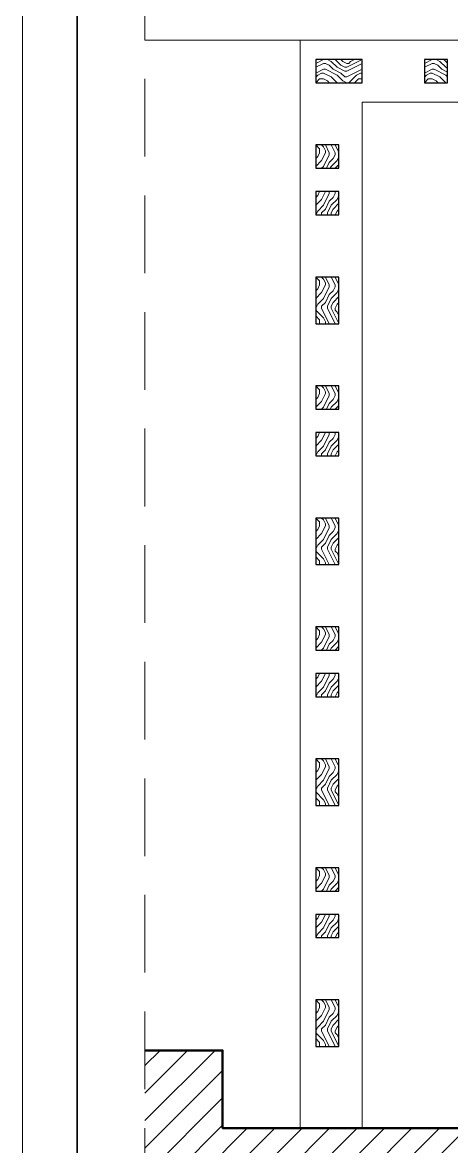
# Model space of a CAD drawing. Header units: inches. Extents: x 88947 to 296847, y 35049 to 161062.
# Drawn here: x 208454 to 209007, y 74697 to 76143 of the extents above; entities that cross this region are included whole.
import ezdxf

# ---------------------------------------------------------------- set-up
doc = ezdxf.new("R2010")
doc.units = ezdxf.units.IN
doc.header["$MEASUREMENT"] = 0
for name, pattern in [('ACAD_ISO03W100', [30, 12, -18]), ('CENTER', [50.8, 31.75, -6.35, 6.35, -6.35]), ('DASHED', [0.75, 0.5, -0.25])]:
    doc.linetypes.add(name, pattern=pattern)
for name, color, linetype, lineweight in [('A-Text', 30, 'Continuous', 9), ('A-Wall', 2, 'Continuous', 35), ('HACTH', 8, 'Continuous', 5), ('HATCH', 8, 'Continuous', 5), ('KHUNG 2', 144, 'Continuous', 18), ('netthay', 254, 'Continuous', 25), ('THAY', 3, 'Continuous', 18), ('TRUC', 252, 'ACAD_ISO03W100', 13), ('TUONG', 4, 'Continuous', 50)]:
    doc.layers.add(name, color=color, linetype=linetype, lineweight=lineweight)

# ---------------------------------------------------------------- blocks, each defined once
blk = doc.blocks.new('khung ten')
at = {"layer": 'A-Wall', "ltscale": 0.7}
blk.add_lwpolyline([(267204.1, -219099.4), (305804.1, -219099.4), (305804.1, -190799.4), (267204.1, -190799.4)], close=True, dxfattribs=at)
at = {"layer": 'KHUNG 2', "ltscale": 0.7}
blk.add_lwpolyline([(267004.1, -219299.4), (306004.1, -219299.4), (306004.1, -190599.4), (267004.1, -190599.4)], close=True, dxfattribs=at)

msp = doc.modelspace()

# ---------------------------------------------------------------- hatches: boundary and pattern name
at = {"layer": 'HACTH'}
h = msp.add_hatch(dxfattribs=at)
h.set_pattern_fill('ENDGRAIN', color=256, scale=50, style=0, pattern_type=2)
h.set_pattern_definition([(0, (208872.224, 76065.48), (50, 50), [2.5, -47.5]), (0, (208837.224, 76070.48), (50, 50), [5, -45]), (0, (208869.724, 76072.98), (50, 50), [2.5, -47.5]), (0, (208839.724, 76077.98), (50, 50), [2.5, -47.5]), (0, (208869.724, 76080.48), (50, 50), [2.5, -47.5]), (0, (208842.224, 76082.98), (50, 50), [2.5, -47.5]), (0, (208869.724, 76085.48), (50, 50), [2.5, -47.5]), (0, (208842.224, 76090.48), (50, 50), [2.5, -27.5, 2.5, -17.5]), (0, (208842.224, 76095.48), (50, 50), [5, -25, 2.5, -17.5]), (0, (208839.724, 76102.98), (50, 50), [2.5, -7.5, 2.5, -20, 2.5, -15]), (0, (208837.224, 76107.98), (50, 50), [2.5, -10, 5, -32.5]), (0, (208869.724, 76110.48), (50, 50), [2.5, -47.5]), (0, (208837.224, 76112.98), (50, 50), [2.5, -12.5, 2.5, -32.5]), (45, (208832.224, 76065.48), (6e-15, 50), [7.071, -63.64]), (45, (208874.724, 76065.48), (6e-15, 50), [14.142, -56.569]), (45, (208874.724, 76090.48), (6e-15, 50), [3.535, -67.175]), (45, (208832.224, 76095.48), (6e-15, 50), [10.607, -60.104]), (45, (208874.724, 76095.48), (6e-15, 50), [17.678, -53.033]), (45, (208874.724, 76102.98), (6e-15, 50), [10.607, -60.104]), (315, (208864.724, 76107.98), (50, -1e-14), [3.535, -67.175]), (315, (208847.224, 76067.98), (50, -1e-14), [7.071, -63.64]), (315, (208849.724, 76087.98), (50, -1e-14), [7.07, -63.64]), (315, (208864.724, 76077.98), (50, -1e-14), [7.07, -63.64]), (315, (208862.224, 76097.98), (50, -1e-14), [7.07, -63.64]), (315, (208864.724, 76102.98), (50, -1e-14), [10.607, -60.104]), (315, (208852.224, 76072.98), (50, -1e-14), [10.607, -60.104]), (315, (208859.724, 76075.48), (50, -1e-14), [10.607, -60.104]), (315, (208852.224, 76092.98), (50, -1e-14), [10.607, -60.104]), (315, (208857.224, 76095.48), (50, -1e-14), [10.607, -60.104]), (26.565, (208834.724, 76075.48), (50, 2e-08), [5.59, -106.213]), (26.565, (208872.224, 76072.98), (50, 2e-08), [22.36, -89.443]), (26.565, (208872.224, 76080.48), (50, 2e-08), [22.36, -89.443]), (26.565, (208872.224, 76085.48), (50, 2e-08), [22.361, -33.5, 11.1805, -44.762]), (26.565, (208877.224, 76092.98), (50, 2e-08), [5.59, -106.213]), (26.565, (208832.224, 76110.48), (50, 2e-08), [5.59, -106.213]), (26.565, (208872.224, 76110.48), (50, 2e-08), [11.18, -100.623]), (333.435, (208859.724, 76065.48), (50, -2e-08), [11.18, -100.623]), (333.435, (208842.224, 76077.98), (50, -2e-08), [11.18, -100.623]), (333.435, (208842.224, 76070.48), (50, -2e-08), [5.59, -106.213]), (333.435, (208844.724, 76082.98), (50, -2e-08), [16.77, -95.033]), (333.435, (208854.724, 76082.98), (50, -2e-08), [11.18, -100.623]), (333.435, (208859.724, 76085.48), (50, -2e-08), [11.18, -100.623]), (333.435, (208844.724, 76090.48), (50, -2e-08), [5.59, -106.213]), (333.435, (208847.224, 76095.48), (50, -2e-08), [5.59, -106.213]), (333.435, (208867.224, 76105.48), (50, -2e-08), [5.59, -106.213]), (333.435, (208864.724, 76087.98), (50, -2e-08), [5.59, -106.213]), (333.435, (208842.224, 76102.98), (50, -2e-08), [16.77, -95.033]), (333.435, (208839.724, 76107.98), (50, -2e-08), [11.18, -100.623]), (333.435, (208867.224, 76092.98), (50, -2e-08), [5.59, -50.31, 5.59, -50.313]), (333.435, (208852.224, 76102.98), (50, -2e-08), [11.18, -100.623]), (333.435, (208854.724, 76107.98), (50, -2e-08), [11.18, -100.623]), (333.435, (208839.724, 76112.98), (50, -2e-08), [11.18, -100.623]), (333.435, (208854.724, 76112.98), (50, -2e-08), [11.18, -100.623])])
h.paths.add_polyline_path([(208892.2, 76095.5), (208832.2, 76095.5), (208832.2, 76065.5), (208892.2, 76065.5)])
h = msp.add_hatch(dxfattribs=at)
h.set_pattern_fill('ENDGRAIN', color=256, scale=50, style=0, pattern_type=2)
h.set_pattern_definition([(0, (209012.224, 76065.48), (50, 50), [2.5, -47.5]), (0, (208977.224, 76070.48), (50, 50), [5, -45]), (0, (209009.724, 76072.98), (50, 50), [2.5, -47.5]), (0, (208979.724, 76077.98), (50, 50), [2.5, -47.5]), (0, (209009.724, 76080.48), (50, 50), [2.5, -47.5]), (0, (208982.224, 76082.98), (50, 50), [2.5, -47.5]), (0, (209009.724, 76085.48), (50, 50), [2.5, -47.5]), (0, (208982.224, 76090.48), (50, 50), [2.5, -27.5, 2.5, -17.5]), (0, (208982.224, 76095.48), (50, 50), [5, -25, 2.5, -17.5]), (0, (208979.724, 76102.98), (50, 50), [2.5, -7.5, 2.5, -20, 2.5, -15]), (0, (208977.224, 76107.98), (50, 50), [2.5, -10, 5, -32.5]), (0, (209009.724, 76110.48), (50, 50), [2.5, -47.5]), (0, (208977.224, 76112.98), (50, 50), [2.5, -12.5, 2.5, -32.5]), (45, (208972.224, 76065.48), (6e-15, 50), [7.071, -63.64]), (45, (209014.724, 76065.48), (6e-15, 50), [14.142, -56.569]), (45, (209014.724, 76090.48), (6e-15, 50), [3.535, -67.175]), (45, (208972.224, 76095.48), (6e-15, 50), [10.607, -60.104]), (45, (209014.724, 76095.48), (6e-15, 50), [17.678, -53.033]), (45, (209014.724, 76102.98), (6e-15, 50), [10.607, -60.104]), (315, (209004.724, 76107.98), (50, -1e-14), [3.535, -67.175]), (315, (208987.224, 76067.98), (50, -1e-14), [7.071, -63.64]), (315, (208989.724, 76087.98), (50, -1e-14), [7.071, -63.64]), (315, (209004.724, 76077.98), (50, -1e-14), [7.071, -63.64]), (315, (209002.224, 76097.98), (50, -1e-14), [7.071, -63.64]), (315, (209004.724, 76102.98), (50, -1e-14), [10.607, -60.104]), (315, (208992.224, 76072.98), (50, -1e-14), [10.607, -60.104]), (315, (208999.724, 76075.48), (50, -1e-14), [10.607, -60.104]), (315, (208992.224, 76092.98), (50, -1e-14), [10.607, -60.104]), (315, (208997.224, 76095.48), (50, -1e-14), [10.607, -60.104]), (26.565, (208974.724, 76075.48), (50, 2e-08), [5.59, -106.213]), (26.565, (209012.224, 76072.98), (50, 2e-08), [22.36, -89.443]), (26.565, (209012.224, 76080.48), (50, 2e-08), [22.36, -89.443]), (26.565, (209012.224, 76085.48), (50, 2e-08), [22.361, -33.5, 11.1805, -44.762]), (26.565, (209017.224, 76092.98), (50, 2e-08), [5.59, -106.213]), (26.565, (208972.224, 76110.48), (50, 2e-08), [5.59, -106.213]), (26.565, (209012.224, 76110.48), (50, 2e-08), [11.18, -100.623]), (333.435, (208999.724, 76065.48), (50, -2e-08), [11.18, -100.623]), (333.435, (208982.224, 76077.98), (50, -2e-08), [11.18, -100.623]), (333.435, (208982.224, 76070.48), (50, -2e-08), [5.59, -106.213]), (333.435, (208984.724, 76082.98), (50, -2e-08), [16.77, -95.033]), (333.435, (208994.724, 76082.98), (50, -2e-08), [11.18, -100.623]), (333.435, (208999.724, 76085.48), (50, -2e-08), [11.18, -100.623]), (333.435, (208984.724, 76090.48), (50, -2e-08), [5.59, -106.213]), (333.435, (208987.224, 76095.48), (50, -2e-08), [5.59, -106.213]), (333.435, (209007.224, 76105.48), (50, -2e-08), [5.59, -106.213]), (333.435, (209004.724, 76087.98), (50, -2e-08), [5.59, -106.213]), (333.435, (208982.224, 76102.98), (50, -2e-08), [16.77, -95.033]), (333.435, (208979.724, 76107.98), (50, -2e-08), [11.18, -100.623]), (333.435, (209007.224, 76092.98), (50, -2e-08), [5.59, -50.31, 5.59, -50.3134]), (333.435, (208992.224, 76102.98), (50, -2e-08), [11.18, -100.623]), (333.435, (208994.724, 76107.98), (50, -2e-08), [11.18, -100.623]), (333.435, (208979.724, 76112.98), (50, -2e-08), [11.18, -100.623]), (333.435, (208994.724, 76112.98), (50, -2e-08), [11.18, -100.623])])
h.paths.add_polyline_path([(209062.2, 76095.5), (209032.2, 76095.5), (209032.2, 76065.5), (209062.2, 76065.5)])
h.paths.add_polyline_path([(209002.2, 76095.5), (208972.2, 76095.5), (208972.2, 76065.5), (209002.2, 76065.5)])
h = msp.add_hatch(dxfattribs=at)
h.set_pattern_fill('ENDGRAIN', color=256, scale=50, angle=-90, style=0, pattern_type=2)
h.set_pattern_definition([(270, (208832.224, 75945.48), (50, -50), [2.5, -47.5]), (270, (208837.224, 75980.48), (50, -50), [5, -45]), (270, (208839.724, 75947.98), (50, -50), [2.5, -47.5]), (270, (208844.724, 75977.98), (50, -50), [2.5, -47.5]), (270, (208847.224, 75947.98), (50, -50), [2.5, -47.5]), (270, (208849.724, 75975.48), (50, -50), [2.5, -47.5]), (270, (208852.224, 75947.98), (50, -50), [2.5, -47.5]), (270, (208857.224, 75975.48), (50, -50), [2.5, -27.5, 2.5, -17.5]), (270, (208862.224, 75975.48), (50, -50), [5, -25, 2.5, -17.5]), (270, (208869.724, 75977.98), (50, -50), [2.5, -7.5, 2.5, -20, 2.5, -15]), (270, (208874.724, 75980.48), (50, -50), [2.5, -10, 5, -32.5]), (270, (208877.224, 75947.98), (50, -50), [2.5, -47.5]), (270, (208879.724, 75980.48), (50, -50), [2.5, -12.5, 2.5, -32.5]), (315, (208832.224, 75985.48), (50, -1e-14), [7.071, -63.64]), (315, (208832.224, 75942.98), (50, -1e-14), [14.142, -56.569]), (315, (208857.224, 75942.98), (50, -1e-14), [3.535, -67.175]), (315, (208862.224, 75985.48), (50, -1e-14), [10.607, -60.104]), (315, (208862.224, 75942.98), (50, -1e-14), [17.678, -53.033]), (315, (208869.724, 75942.98), (50, -1e-14), [10.607, -60.104]), (225, (208874.724, 75952.98), (-2e-14, -50), [3.535, -67.175]), (225, (208834.724, 75970.48), (-2e-14, -50), [7.071, -63.64]), (225, (208854.724, 75967.98), (-2e-14, -50), [7.071, -63.64]), (225, (208844.724, 75952.98), (-2e-14, -50), [7.071, -63.64]), (225, (208864.724, 75955.48), (-2e-14, -50), [7.071, -63.64]), (225, (208869.724, 75952.98), (-2e-14, -50), [10.607, -60.104]), (225, (208839.724, 75965.48), (-2e-14, -50), [10.607, -60.104]), (225, (208842.224, 75957.98), (-2e-14, -50), [10.607, -60.104]), (225, (208859.724, 75965.48), (-2e-14, -50), [10.607, -60.104]), (225, (208862.224, 75960.48), (-2e-14, -50), [10.607, -60.104]), (296.565, (208842.224, 75982.98), (2e-08, -50), [5.59, -106.213]), (296.565, (208839.724, 75945.48), (2e-08, -50), [22.36, -89.443]), (296.565, (208847.224, 75945.48), (2e-08, -50), [22.36, -89.443]), (296.565, (208852.224, 75945.48), (2e-08, -50), [22.361, -33.5, 11.1805, -44.762]), (296.565, (208859.724, 75940.48), (2e-08, -50), [5.59, -106.213]), (296.565, (208877.224, 75985.48), (2e-08, -50), [5.59, -106.213]), (296.565, (208877.224, 75945.48), (2e-08, -50), [11.18, -100.623]), (243.435, (208832.224, 75957.98), (-2e-08, -50), [11.18, -100.623]), (243.435, (208844.724, 75975.48), (-2e-08, -50), [11.18, -100.623]), (243.435, (208837.224, 75975.48), (-2e-08, -50), [5.59, -106.213]), (243.435, (208849.724, 75972.98), (-2e-08, -50), [16.77, -95.033]), (243.435, (208849.724, 75962.98), (-2e-08, -50), [11.18, -100.623]), (243.435, (208852.224, 75957.98), (-2e-08, -50), [11.18, -100.623]), (243.435, (208857.224, 75972.98), (-2e-08, -50), [5.59, -106.213]), (243.435, (208862.224, 75970.48), (-2e-08, -50), [5.59, -106.213]), (243.435, (208872.224, 75950.48), (-2e-08, -50), [5.59, -106.213]), (243.435, (208854.724, 75952.98), (-2e-08, -50), [5.59, -106.213]), (243.435, (208869.724, 75975.48), (-2e-08, -50), [16.77, -95.033]), (243.435, (208874.724, 75977.98), (-2e-08, -50), [11.18, -100.623]), (243.435, (208859.724, 75950.48), (-2e-08, -50), [5.59, -50.31, 5.59, -50.3134]), (243.435, (208869.724, 75965.48), (-2e-08, -50), [11.18, -100.623]), (243.435, (208874.724, 75962.98), (-2e-08, -50), [11.18, -100.623]), (243.435, (208879.724, 75977.98), (-2e-08, -50), [11.18, -100.623]), (243.435, (208879.724, 75962.98), (-2e-08, -50), [11.18, -100.623])])
h.paths.add_polyline_path([(208862.2, 75895.5), (208862.2, 75925.5), (208832.2, 75925.5), (208832.2, 75895.5)])
h.paths.add_polyline_path([(208862.2, 75955.5), (208862.2, 75985.5), (208832.2, 75985.5), (208832.2, 75955.5)])
h = msp.add_hatch(dxfattribs=at)
h.set_pattern_fill('ENDGRAIN', color=256, scale=50, angle=-90, style=0, pattern_type=2)
h.set_pattern_definition([(270, (208832.224, 75775.48), (50, -50), [2.5, -47.5]), (270, (208837.224, 75810.48), (50, -50), [5, -45]), (270, (208839.724, 75777.98), (50, -50), [2.5, -47.5]), (270, (208844.724, 75807.98), (50, -50), [2.5, -47.5]), (270, (208847.224, 75777.98), (50, -50), [2.5, -47.5]), (270, (208849.724, 75805.48), (50, -50), [2.5, -47.5]), (270, (208852.224, 75777.98), (50, -50), [2.5, -47.5]), (270, (208857.224, 75805.48), (50, -50), [2.5, -27.5, 2.5, -17.5]), (270, (208862.224, 75805.48), (50, -50), [5, -25, 2.5, -17.5]), (270, (208869.724, 75807.98), (50, -50), [2.5, -7.5, 2.5, -20, 2.5, -15]), (270, (208874.724, 75810.48), (50, -50), [2.5, -10, 5, -32.5]), (270, (208877.224, 75777.98), (50, -50), [2.5, -47.5]), (270, (208879.724, 75810.48), (50, -50), [2.5, -12.5, 2.5, -32.5]), (315, (208832.224, 75815.48), (50, -1e-14), [7.071, -63.64]), (315, (208832.224, 75772.98), (50, -1e-14), [14.142, -56.569]), (315, (208857.224, 75772.98), (50, -1e-14), [3.535, -67.175]), (315, (208862.224, 75815.48), (50, -1e-14), [10.607, -60.104]), (315, (208862.224, 75772.98), (50, -1e-14), [17.678, -53.033]), (315, (208869.724, 75772.98), (50, -1e-14), [10.607, -60.104]), (225, (208874.724, 75782.98), (-2e-14, -50), [3.535, -67.175]), (225, (208834.724, 75800.48), (-2e-14, -50), [7.071, -63.64]), (225, (208854.724, 75797.98), (-2e-14, -50), [7.07, -63.64]), (225, (208844.724, 75782.98), (-2e-14, -50), [7.07, -63.64]), (225, (208864.724, 75785.48), (-2e-14, -50), [7.07, -63.64]), (225, (208869.724, 75782.98), (-2e-14, -50), [10.607, -60.104]), (225, (208839.724, 75795.48), (-2e-14, -50), [10.607, -60.104]), (225, (208842.224, 75787.98), (-2e-14, -50), [10.607, -60.104]), (225, (208859.724, 75795.48), (-2e-14, -50), [10.607, -60.104]), (225, (208862.224, 75790.48), (-2e-14, -50), [10.607, -60.104]), (296.565, (208842.224, 75812.98), (2e-08, -50), [5.59, -106.213]), (296.565, (208839.724, 75775.48), (2e-08, -50), [22.36, -89.443]), (296.565, (208847.224, 75775.48), (2e-08, -50), [22.36, -89.443]), (296.565, (208852.224, 75775.48), (2e-08, -50), [22.361, -33.5, 11.1805, -44.762]), (296.565, (208859.724, 75770.48), (2e-08, -50), [5.59, -106.213]), (296.565, (208877.224, 75815.48), (2e-08, -50), [5.59, -106.213]), (296.565, (208877.224, 75775.48), (2e-08, -50), [11.18, -100.623]), (243.435, (208832.224, 75787.98), (-2e-08, -50), [11.18, -100.623]), (243.435, (208844.724, 75805.48), (-2e-08, -50), [11.18, -100.623]), (243.435, (208837.224, 75805.48), (-2e-08, -50), [5.59, -106.213]), (243.435, (208849.724, 75802.98), (-2e-08, -50), [16.77, -95.033]), (243.435, (208849.724, 75792.98), (-2e-08, -50), [11.18, -100.623]), (243.435, (208852.224, 75787.98), (-2e-08, -50), [11.18, -100.623]), (243.435, (208857.224, 75802.98), (-2e-08, -50), [5.59, -106.213]), (243.435, (208862.224, 75800.48), (-2e-08, -50), [5.59, -106.213]), (243.435, (208872.224, 75780.48), (-2e-08, -50), [5.59, -106.213]), (243.435, (208854.724, 75782.98), (-2e-08, -50), [5.59, -106.213]), (243.435, (208869.724, 75805.48), (-2e-08, -50), [16.77, -95.033]), (243.435, (208874.724, 75807.98), (-2e-08, -50), [11.18, -100.623]), (243.435, (208859.724, 75780.48), (-2e-08, -50), [5.59, -50.31, 5.59, -50.313]), (243.435, (208869.724, 75795.48), (-2e-08, -50), [11.18, -100.623]), (243.435, (208874.724, 75792.98), (-2e-08, -50), [11.18, -100.623]), (243.435, (208879.724, 75807.98), (-2e-08, -50), [11.18, -100.623]), (243.435, (208879.724, 75792.98), (-2e-08, -50), [11.18, -100.623])])
h.paths.add_polyline_path([(208862.2, 75755.5), (208862.2, 75815.5), (208832.2, 75815.5), (208832.2, 75755.5)])
h = msp.add_hatch(dxfattribs=at)
h.set_pattern_fill('ENDGRAIN', color=256, scale=50, angle=-90, style=0, pattern_type=2)
h.set_pattern_definition([(270, (208832.224, 75635.48), (50, -50), [2.5, -47.5]), (270, (208837.224, 75670.48), (50, -50), [5, -45]), (270, (208839.724, 75637.98), (50, -50), [2.5, -47.5]), (270, (208844.724, 75667.98), (50, -50), [2.5, -47.5]), (270, (208847.224, 75637.98), (50, -50), [2.5, -47.5]), (270, (208849.724, 75665.48), (50, -50), [2.5, -47.5]), (270, (208852.224, 75637.98), (50, -50), [2.5, -47.5]), (270, (208857.224, 75665.48), (50, -50), [2.5, -27.5, 2.5, -17.5]), (270, (208862.224, 75665.48), (50, -50), [5, -25, 2.5, -17.5]), (270, (208869.724, 75667.98), (50, -50), [2.5, -7.5, 2.5, -20, 2.5, -15]), (270, (208874.724, 75670.48), (50, -50), [2.5, -10, 5, -32.5]), (270, (208877.224, 75637.98), (50, -50), [2.5, -47.5]), (270, (208879.724, 75670.48), (50, -50), [2.5, -12.5, 2.5, -32.5]), (315, (208832.224, 75675.48), (50, -1e-14), [7.071, -63.64]), (315, (208832.224, 75632.98), (50, -1e-14), [14.142, -56.569]), (315, (208857.224, 75632.98), (50, -1e-14), [3.535, -67.175]), (315, (208862.224, 75675.48), (50, -1e-14), [10.607, -60.104]), (315, (208862.224, 75632.98), (50, -1e-14), [17.678, -53.033]), (315, (208869.724, 75632.98), (50, -1e-14), [10.607, -60.104]), (225, (208874.724, 75642.98), (-2e-14, -50), [3.535, -67.175]), (225, (208834.724, 75660.48), (-2e-14, -50), [7.071, -63.64]), (225, (208854.724, 75657.98), (-2e-14, -50), [7.071, -63.64]), (225, (208844.724, 75642.98), (-2e-14, -50), [7.071, -63.64]), (225, (208864.724, 75645.48), (-2e-14, -50), [7.071, -63.64]), (225, (208869.724, 75642.98), (-2e-14, -50), [10.607, -60.104]), (225, (208839.724, 75655.48), (-2e-14, -50), [10.607, -60.104]), (225, (208842.224, 75647.98), (-2e-14, -50), [10.607, -60.104]), (225, (208859.724, 75655.48), (-2e-14, -50), [10.607, -60.104]), (225, (208862.224, 75650.48), (-2e-14, -50), [10.607, -60.104]), (296.565, (208842.224, 75672.98), (2e-08, -50), [5.59, -106.213]), (296.565, (208839.724, 75635.48), (2e-08, -50), [22.36, -89.443]), (296.565, (208847.224, 75635.48), (2e-08, -50), [22.36, -89.443]), (296.565, (208852.224, 75635.48), (2e-08, -50), [22.361, -33.5, 11.1805, -44.762]), (296.565, (208859.724, 75630.48), (2e-08, -50), [5.59, -106.213]), (296.565, (208877.224, 75675.48), (2e-08, -50), [5.59, -106.213]), (296.565, (208877.224, 75635.48), (2e-08, -50), [11.18, -100.623]), (243.435, (208832.224, 75647.98), (-2e-08, -50), [11.18, -100.623]), (243.435, (208844.724, 75665.48), (-2e-08, -50), [11.18, -100.623]), (243.435, (208837.224, 75665.48), (-2e-08, -50), [5.59, -106.213]), (243.435, (208849.724, 75662.98), (-2e-08, -50), [16.77, -95.033]), (243.435, (208849.724, 75652.98), (-2e-08, -50), [11.18, -100.623]), (243.435, (208852.224, 75647.98), (-2e-08, -50), [11.18, -100.623]), (243.435, (208857.224, 75662.98), (-2e-08, -50), [5.59, -106.213]), (243.435, (208862.224, 75660.48), (-2e-08, -50), [5.59, -106.213]), (243.435, (208872.224, 75640.48), (-2e-08, -50), [5.59, -106.213]), (243.435, (208854.724, 75642.98), (-2e-08, -50), [5.59, -106.213]), (243.435, (208869.724, 75665.48), (-2e-08, -50), [16.77, -95.033]), (243.435, (208874.724, 75667.98), (-2e-08, -50), [11.18, -100.623]), (243.435, (208859.724, 75640.48), (-2e-08, -50), [5.59, -50.31, 5.59, -50.3134]), (243.435, (208869.724, 75655.48), (-2e-08, -50), [11.18, -100.623]), (243.435, (208874.724, 75652.98), (-2e-08, -50), [11.18, -100.623]), (243.435, (208879.724, 75667.98), (-2e-08, -50), [11.18, -100.623]), (243.435, (208879.724, 75652.98), (-2e-08, -50), [11.18, -100.623])])
h.paths.add_polyline_path([(208862.2, 75585.5), (208862.2, 75615.5), (208832.2, 75615.5), (208832.2, 75585.5)])
h.paths.add_polyline_path([(208862.2, 75645.5), (208862.2, 75675.5), (208832.2, 75675.5), (208832.2, 75645.5)])
h = msp.add_hatch(dxfattribs=at)
h.set_pattern_fill('ENDGRAIN', color=256, scale=50, angle=-90, style=0, pattern_type=2)
h.set_pattern_definition([(270, (208832.224, 75465.48), (50, -50), [2.5, -47.5]), (270, (208837.224, 75500.48), (50, -50), [5, -45]), (270, (208839.724, 75467.98), (50, -50), [2.5, -47.5]), (270, (208844.724, 75497.98), (50, -50), [2.5, -47.5]), (270, (208847.224, 75467.98), (50, -50), [2.5, -47.5]), (270, (208849.724, 75495.48), (50, -50), [2.5, -47.5]), (270, (208852.224, 75467.98), (50, -50), [2.5, -47.5]), (270, (208857.224, 75495.48), (50, -50), [2.5, -27.5, 2.5, -17.5]), (270, (208862.224, 75495.48), (50, -50), [5, -25, 2.5, -17.5]), (270, (208869.724, 75497.98), (50, -50), [2.5, -7.5, 2.5, -20, 2.5, -15]), (270, (208874.724, 75500.48), (50, -50), [2.5, -10, 5, -32.5]), (270, (208877.224, 75467.98), (50, -50), [2.5, -47.5]), (270, (208879.724, 75500.48), (50, -50), [2.5, -12.5, 2.5, -32.5]), (315, (208832.224, 75505.48), (50, -1e-14), [7.071, -63.64]), (315, (208832.224, 75462.98), (50, -1e-14), [14.142, -56.569]), (315, (208857.224, 75462.98), (50, -1e-14), [3.535, -67.175]), (315, (208862.224, 75505.48), (50, -1e-14), [10.607, -60.104]), (315, (208862.224, 75462.98), (50, -1e-14), [17.678, -53.033]), (315, (208869.724, 75462.98), (50, -1e-14), [10.607, -60.104]), (225, (208874.724, 75472.98), (-2e-14, -50), [3.535, -67.175]), (225, (208834.724, 75490.48), (-2e-14, -50), [7.071, -63.64]), (225, (208854.724, 75487.98), (-2e-14, -50), [7.07, -63.64]), (225, (208844.724, 75472.98), (-2e-14, -50), [7.07, -63.64]), (225, (208864.724, 75475.48), (-2e-14, -50), [7.07, -63.64]), (225, (208869.724, 75472.98), (-2e-14, -50), [10.607, -60.104]), (225, (208839.724, 75485.48), (-2e-14, -50), [10.607, -60.104]), (225, (208842.224, 75477.98), (-2e-14, -50), [10.607, -60.104]), (225, (208859.724, 75485.48), (-2e-14, -50), [10.607, -60.104]), (225, (208862.224, 75480.48), (-2e-14, -50), [10.607, -60.104]), (296.565, (208842.224, 75502.98), (2e-08, -50), [5.59, -106.213]), (296.565, (208839.724, 75465.48), (2e-08, -50), [22.36, -89.443]), (296.565, (208847.224, 75465.48), (2e-08, -50), [22.36, -89.443]), (296.565, (208852.224, 75465.48), (2e-08, -50), [22.361, -33.5, 11.1805, -44.762]), (296.565, (208859.724, 75460.48), (2e-08, -50), [5.59, -106.213]), (296.565, (208877.224, 75505.48), (2e-08, -50), [5.59, -106.213]), (296.565, (208877.224, 75465.48), (2e-08, -50), [11.18, -100.623]), (243.435, (208832.224, 75477.98), (-2e-08, -50), [11.18, -100.623]), (243.435, (208844.724, 75495.48), (-2e-08, -50), [11.18, -100.623]), (243.435, (208837.224, 75495.48), (-2e-08, -50), [5.59, -106.213]), (243.435, (208849.724, 75492.98), (-2e-08, -50), [16.77, -95.033]), (243.435, (208849.724, 75482.98), (-2e-08, -50), [11.18, -100.623]), (243.435, (208852.224, 75477.98), (-2e-08, -50), [11.18, -100.623]), (243.435, (208857.224, 75492.98), (-2e-08, -50), [5.59, -106.213]), (243.435, (208862.224, 75490.48), (-2e-08, -50), [5.59, -106.213]), (243.435, (208872.224, 75470.48), (-2e-08, -50), [5.59, -106.213]), (243.435, (208854.724, 75472.98), (-2e-08, -50), [5.59, -106.213]), (243.435, (208869.724, 75495.48), (-2e-08, -50), [16.77, -95.033]), (243.435, (208874.724, 75497.98), (-2e-08, -50), [11.18, -100.623]), (243.435, (208859.724, 75470.48), (-2e-08, -50), [5.59, -50.31, 5.59, -50.313]), (243.435, (208869.724, 75485.48), (-2e-08, -50), [11.18, -100.623]), (243.435, (208874.724, 75482.98), (-2e-08, -50), [11.18, -100.623]), (243.435, (208879.724, 75497.98), (-2e-08, -50), [11.18, -100.623]), (243.435, (208879.724, 75482.98), (-2e-08, -50), [11.18, -100.623])])
h.paths.add_polyline_path([(208862.2, 75445.5), (208862.2, 75505.5), (208832.2, 75505.5), (208832.2, 75445.5)])
h = msp.add_hatch(dxfattribs=at)
h.set_pattern_fill('ENDGRAIN', color=256, scale=50, angle=-90, style=0, pattern_type=2)
h.set_pattern_definition([(270, (208832.224, 75325.48), (50, -50), [2.5, -47.5]), (270, (208837.224, 75360.48), (50, -50), [5, -45]), (270, (208839.724, 75327.98), (50, -50), [2.5, -47.5]), (270, (208844.724, 75357.98), (50, -50), [2.5, -47.5]), (270, (208847.224, 75327.98), (50, -50), [2.5, -47.5]), (270, (208849.724, 75355.48), (50, -50), [2.5, -47.5]), (270, (208852.224, 75327.98), (50, -50), [2.5, -47.5]), (270, (208857.224, 75355.48), (50, -50), [2.5, -27.5, 2.5, -17.5]), (270, (208862.224, 75355.48), (50, -50), [5, -25, 2.5, -17.5]), (270, (208869.724, 75357.98), (50, -50), [2.5, -7.5, 2.5, -20, 2.5, -15]), (270, (208874.724, 75360.48), (50, -50), [2.5, -10, 5, -32.5]), (270, (208877.224, 75327.98), (50, -50), [2.5, -47.5]), (270, (208879.724, 75360.48), (50, -50), [2.5, -12.5, 2.5, -32.5]), (315, (208832.224, 75365.48), (50, -1e-14), [7.071, -63.64]), (315, (208832.224, 75322.98), (50, -1e-14), [14.142, -56.569]), (315, (208857.224, 75322.98), (50, -1e-14), [3.535, -67.175]), (315, (208862.224, 75365.48), (50, -1e-14), [10.607, -60.104]), (315, (208862.224, 75322.98), (50, -1e-14), [17.678, -53.033]), (315, (208869.724, 75322.98), (50, -1e-14), [10.607, -60.104]), (225, (208874.724, 75332.98), (-2e-14, -50), [3.535, -67.175]), (225, (208834.724, 75350.48), (-2e-14, -50), [7.071, -63.64]), (225, (208854.724, 75347.98), (-2e-14, -50), [7.071, -63.64]), (225, (208844.724, 75332.98), (-2e-14, -50), [7.071, -63.64]), (225, (208864.724, 75335.48), (-2e-14, -50), [7.071, -63.64]), (225, (208869.724, 75332.98), (-2e-14, -50), [10.607, -60.104]), (225, (208839.724, 75345.48), (-2e-14, -50), [10.607, -60.104]), (225, (208842.224, 75337.98), (-2e-14, -50), [10.607, -60.104]), (225, (208859.724, 75345.48), (-2e-14, -50), [10.607, -60.104]), (225, (208862.224, 75340.48), (-2e-14, -50), [10.607, -60.104]), (296.565, (208842.224, 75362.98), (2e-08, -50), [5.59, -106.213]), (296.565, (208839.724, 75325.48), (2e-08, -50), [22.36, -89.443]), (296.565, (208847.224, 75325.48), (2e-08, -50), [22.36, -89.443]), (296.565, (208852.224, 75325.48), (2e-08, -50), [22.361, -33.5, 11.1805, -44.762]), (296.565, (208859.724, 75320.48), (2e-08, -50), [5.59, -106.213]), (296.565, (208877.224, 75365.48), (2e-08, -50), [5.59, -106.213]), (296.565, (208877.224, 75325.48), (2e-08, -50), [11.18, -100.623]), (243.435, (208832.224, 75337.98), (-2e-08, -50), [11.18, -100.623]), (243.435, (208844.724, 75355.48), (-2e-08, -50), [11.18, -100.623]), (243.435, (208837.224, 75355.48), (-2e-08, -50), [5.59, -106.213]), (243.435, (208849.724, 75352.98), (-2e-08, -50), [16.77, -95.033]), (243.435, (208849.724, 75342.98), (-2e-08, -50), [11.18, -100.623]), (243.435, (208852.224, 75337.98), (-2e-08, -50), [11.18, -100.623]), (243.435, (208857.224, 75352.98), (-2e-08, -50), [5.59, -106.213]), (243.435, (208862.224, 75350.48), (-2e-08, -50), [5.59, -106.213]), (243.435, (208872.224, 75330.48), (-2e-08, -50), [5.59, -106.213]), (243.435, (208854.724, 75332.98), (-2e-08, -50), [5.59, -106.213]), (243.435, (208869.724, 75355.48), (-2e-08, -50), [16.77, -95.033]), (243.435, (208874.724, 75357.98), (-2e-08, -50), [11.18, -100.623]), (243.435, (208859.724, 75330.48), (-2e-08, -50), [5.59, -50.31, 5.59, -50.3134]), (243.435, (208869.724, 75345.48), (-2e-08, -50), [11.18, -100.623]), (243.435, (208874.724, 75342.98), (-2e-08, -50), [11.18, -100.623]), (243.435, (208879.724, 75357.98), (-2e-08, -50), [11.18, -100.623]), (243.435, (208879.724, 75342.98), (-2e-08, -50), [11.18, -100.623])])
h.paths.add_polyline_path([(208862.2, 75275.5), (208862.2, 75305.5), (208832.2, 75305.5), (208832.2, 75275.5)])
h.paths.add_polyline_path([(208862.2, 75335.5), (208862.2, 75365.5), (208832.2, 75365.5), (208832.2, 75335.5)])
h = msp.add_hatch(dxfattribs=at)
h.set_pattern_fill('ENDGRAIN', color=256, scale=50, angle=-90, style=0, pattern_type=2)
h.set_pattern_definition([(270, (208832.224, 75155.48), (50, -50), [2.5, -47.5]), (270, (208837.224, 75190.48), (50, -50), [5, -45]), (270, (208839.724, 75157.98), (50, -50), [2.5, -47.5]), (270, (208844.724, 75187.98), (50, -50), [2.5, -47.5]), (270, (208847.224, 75157.98), (50, -50), [2.5, -47.5]), (270, (208849.724, 75185.48), (50, -50), [2.5, -47.5]), (270, (208852.224, 75157.98), (50, -50), [2.5, -47.5]), (270, (208857.224, 75185.48), (50, -50), [2.5, -27.5, 2.5, -17.5]), (270, (208862.224, 75185.48), (50, -50), [5, -25, 2.5, -17.5]), (270, (208869.724, 75187.98), (50, -50), [2.5, -7.5, 2.5, -20, 2.5, -15]), (270, (208874.724, 75190.48), (50, -50), [2.5, -10, 5, -32.5]), (270, (208877.224, 75157.98), (50, -50), [2.5, -47.5]), (270, (208879.724, 75190.48), (50, -50), [2.5, -12.5, 2.5, -32.5]), (315, (208832.224, 75195.48), (50, -1e-14), [7.071, -63.64]), (315, (208832.224, 75152.98), (50, -1e-14), [14.142, -56.569]), (315, (208857.224, 75152.98), (50, -1e-14), [3.535, -67.175]), (315, (208862.224, 75195.48), (50, -1e-14), [10.607, -60.104]), (315, (208862.224, 75152.98), (50, -1e-14), [17.678, -53.033]), (315, (208869.724, 75152.98), (50, -1e-14), [10.607, -60.104]), (225, (208874.724, 75162.98), (-2e-14, -50), [3.535, -67.175]), (225, (208834.724, 75180.48), (-2e-14, -50), [7.071, -63.64]), (225, (208854.724, 75177.98), (-2e-14, -50), [7.07, -63.64]), (225, (208844.724, 75162.98), (-2e-14, -50), [7.07, -63.64]), (225, (208864.724, 75165.48), (-2e-14, -50), [7.07, -63.64]), (225, (208869.724, 75162.98), (-2e-14, -50), [10.607, -60.104]), (225, (208839.724, 75175.48), (-2e-14, -50), [10.607, -60.104]), (225, (208842.224, 75167.98), (-2e-14, -50), [10.607, -60.104]), (225, (208859.724, 75175.48), (-2e-14, -50), [10.607, -60.104]), (225, (208862.224, 75170.48), (-2e-14, -50), [10.607, -60.104]), (296.565, (208842.224, 75192.98), (2e-08, -50), [5.59, -106.213]), (296.565, (208839.724, 75155.48), (2e-08, -50), [22.36, -89.443]), (296.565, (208847.224, 75155.48), (2e-08, -50), [22.36, -89.443]), (296.565, (208852.224, 75155.48), (2e-08, -50), [22.361, -33.5, 11.1805, -44.762]), (296.565, (208859.724, 75150.48), (2e-08, -50), [5.59, -106.213]), (296.565, (208877.224, 75195.48), (2e-08, -50), [5.59, -106.213]), (296.565, (208877.224, 75155.48), (2e-08, -50), [11.18, -100.623]), (243.435, (208832.224, 75167.98), (-2e-08, -50), [11.18, -100.623]), (243.435, (208844.724, 75185.48), (-2e-08, -50), [11.18, -100.623]), (243.435, (208837.224, 75185.48), (-2e-08, -50), [5.59, -106.213]), (243.435, (208849.724, 75182.98), (-2e-08, -50), [16.77, -95.033]), (243.435, (208849.724, 75172.98), (-2e-08, -50), [11.18, -100.623]), (243.435, (208852.224, 75167.98), (-2e-08, -50), [11.18, -100.623]), (243.435, (208857.224, 75182.98), (-2e-08, -50), [5.59, -106.213]), (243.435, (208862.224, 75180.48), (-2e-08, -50), [5.59, -106.213]), (243.435, (208872.224, 75160.48), (-2e-08, -50), [5.59, -106.213]), (243.435, (208854.724, 75162.98), (-2e-08, -50), [5.59, -106.213]), (243.435, (208869.724, 75185.48), (-2e-08, -50), [16.77, -95.033]), (243.435, (208874.724, 75187.98), (-2e-08, -50), [11.18, -100.623]), (243.435, (208859.724, 75160.48), (-2e-08, -50), [5.59, -50.31, 5.59, -50.313]), (243.435, (208869.724, 75175.48), (-2e-08, -50), [11.18, -100.623]), (243.435, (208874.724, 75172.98), (-2e-08, -50), [11.18, -100.623]), (243.435, (208879.724, 75187.98), (-2e-08, -50), [11.18, -100.623]), (243.435, (208879.724, 75172.98), (-2e-08, -50), [11.18, -100.623])])
h.paths.add_polyline_path([(208862.2, 75135.5), (208862.2, 75195.5), (208832.2, 75195.5), (208832.2, 75135.5)])
h = msp.add_hatch(dxfattribs=at)
h.set_pattern_fill('ENDGRAIN', color=256, scale=50, angle=-90, style=0, pattern_type=2)
h.set_pattern_definition([(270, (208832.224, 75015.48), (50, -50), [2.5, -47.5]), (270, (208837.224, 75050.48), (50, -50), [5, -45]), (270, (208839.724, 75017.98), (50, -50), [2.5, -47.5]), (270, (208844.724, 75047.98), (50, -50), [2.5, -47.5]), (270, (208847.224, 75017.98), (50, -50), [2.5, -47.5]), (270, (208849.724, 75045.48), (50, -50), [2.5, -47.5]), (270, (208852.224, 75017.98), (50, -50), [2.5, -47.5]), (270, (208857.224, 75045.48), (50, -50), [2.5, -27.5, 2.5, -17.5]), (270, (208862.224, 75045.48), (50, -50), [5, -25, 2.5, -17.5]), (270, (208869.724, 75047.98), (50, -50), [2.5, -7.5, 2.5, -20, 2.5, -15]), (270, (208874.724, 75050.48), (50, -50), [2.5, -10, 5, -32.5]), (270, (208877.224, 75017.98), (50, -50), [2.5, -47.5]), (270, (208879.724, 75050.48), (50, -50), [2.5, -12.5, 2.5, -32.5]), (315, (208832.224, 75055.48), (50, -1e-14), [7.071, -63.64]), (315, (208832.224, 75012.98), (50, -1e-14), [14.142, -56.569]), (315, (208857.224, 75012.98), (50, -1e-14), [3.535, -67.175]), (315, (208862.224, 75055.48), (50, -1e-14), [10.607, -60.104]), (315, (208862.224, 75012.98), (50, -1e-14), [17.678, -53.033]), (315, (208869.724, 75012.98), (50, -1e-14), [10.607, -60.104]), (225, (208874.724, 75022.98), (-2e-14, -50), [3.535, -67.175]), (225, (208834.724, 75040.48), (-2e-14, -50), [7.071, -63.64]), (225, (208854.724, 75037.98), (-2e-14, -50), [7.071, -63.64]), (225, (208844.724, 75022.98), (-2e-14, -50), [7.071, -63.64]), (225, (208864.724, 75025.48), (-2e-14, -50), [7.071, -63.64]), (225, (208869.724, 75022.98), (-2e-14, -50), [10.607, -60.104]), (225, (208839.724, 75035.48), (-2e-14, -50), [10.607, -60.104]), (225, (208842.224, 75027.98), (-2e-14, -50), [10.607, -60.104]), (225, (208859.724, 75035.48), (-2e-14, -50), [10.607, -60.104]), (225, (208862.224, 75030.48), (-2e-14, -50), [10.607, -60.104]), (296.565, (208842.224, 75052.98), (2e-08, -50), [5.59, -106.213]), (296.565, (208839.724, 75015.48), (2e-08, -50), [22.36, -89.443]), (296.565, (208847.224, 75015.48), (2e-08, -50), [22.36, -89.443]), (296.565, (208852.224, 75015.48), (2e-08, -50), [22.361, -33.5, 11.1805, -44.762]), (296.565, (208859.724, 75010.48), (2e-08, -50), [5.59, -106.213]), (296.565, (208877.224, 75055.48), (2e-08, -50), [5.59, -106.213]), (296.565, (208877.224, 75015.48), (2e-08, -50), [11.18, -100.623]), (243.435, (208832.224, 75027.98), (-2e-08, -50), [11.18, -100.623]), (243.435, (208844.724, 75045.48), (-2e-08, -50), [11.18, -100.623]), (243.435, (208837.224, 75045.48), (-2e-08, -50), [5.59, -106.213]), (243.435, (208849.724, 75042.98), (-2e-08, -50), [16.77, -95.033]), (243.435, (208849.724, 75032.98), (-2e-08, -50), [11.18, -100.623]), (243.435, (208852.224, 75027.98), (-2e-08, -50), [11.18, -100.623]), (243.435, (208857.224, 75042.98), (-2e-08, -50), [5.59, -106.213]), (243.435, (208862.224, 75040.48), (-2e-08, -50), [5.59, -106.213]), (243.435, (208872.224, 75020.48), (-2e-08, -50), [5.59, -106.213]), (243.435, (208854.724, 75022.98), (-2e-08, -50), [5.59, -106.213]), (243.435, (208869.724, 75045.48), (-2e-08, -50), [16.77, -95.033]), (243.435, (208874.724, 75047.98), (-2e-08, -50), [11.18, -100.623]), (243.435, (208859.724, 75020.48), (-2e-08, -50), [5.59, -50.31, 5.59, -50.3134]), (243.435, (208869.724, 75035.48), (-2e-08, -50), [11.18, -100.623]), (243.435, (208874.724, 75032.98), (-2e-08, -50), [11.18, -100.623]), (243.435, (208879.724, 75047.98), (-2e-08, -50), [11.18, -100.623]), (243.435, (208879.724, 75032.98), (-2e-08, -50), [11.18, -100.623])])
h.paths.add_polyline_path([(208862.2, 74965.5), (208862.2, 74995.5), (208832.2, 74995.5), (208832.2, 74965.5)])
h.paths.add_polyline_path([(208862.2, 75025.5), (208862.2, 75055.5), (208832.2, 75055.5), (208832.2, 75025.5)])
h = msp.add_hatch(dxfattribs=at)
h.set_pattern_fill('ENDGRAIN', color=256, scale=50, angle=-90, style=0, pattern_type=2)
h.set_pattern_definition([(270, (208832.224, 74845.48), (50, -50), [2.5, -47.5]), (270, (208837.224, 74880.48), (50, -50), [5, -45]), (270, (208839.724, 74847.98), (50, -50), [2.5, -47.5]), (270, (208844.724, 74877.98), (50, -50), [2.5, -47.5]), (270, (208847.224, 74847.98), (50, -50), [2.5, -47.5]), (270, (208849.724, 74875.48), (50, -50), [2.5, -47.5]), (270, (208852.224, 74847.98), (50, -50), [2.5, -47.5]), (270, (208857.224, 74875.48), (50, -50), [2.5, -27.5, 2.5, -17.5]), (270, (208862.224, 74875.48), (50, -50), [5, -25, 2.5, -17.5]), (270, (208869.724, 74877.98), (50, -50), [2.5, -7.5, 2.5, -20, 2.5, -15]), (270, (208874.724, 74880.48), (50, -50), [2.5, -10, 5, -32.5]), (270, (208877.224, 74847.98), (50, -50), [2.5, -47.5]), (270, (208879.724, 74880.48), (50, -50), [2.5, -12.5, 2.5, -32.5]), (315, (208832.224, 74885.48), (50, -1e-14), [7.071, -63.64]), (315, (208832.224, 74842.98), (50, -1e-14), [14.142, -56.569]), (315, (208857.224, 74842.98), (50, -1e-14), [3.535, -67.175]), (315, (208862.224, 74885.48), (50, -1e-14), [10.607, -60.104]), (315, (208862.224, 74842.98), (50, -1e-14), [17.678, -53.033]), (315, (208869.724, 74842.98), (50, -1e-14), [10.607, -60.104]), (225, (208874.724, 74852.98), (-2e-14, -50), [3.535, -67.175]), (225, (208834.724, 74870.48), (-2e-14, -50), [7.071, -63.64]), (225, (208854.724, 74867.98), (-2e-14, -50), [7.07, -63.64]), (225, (208844.724, 74852.98), (-2e-14, -50), [7.07, -63.64]), (225, (208864.724, 74855.48), (-2e-14, -50), [7.07, -63.64]), (225, (208869.724, 74852.98), (-2e-14, -50), [10.607, -60.104]), (225, (208839.724, 74865.48), (-2e-14, -50), [10.607, -60.104]), (225, (208842.224, 74857.98), (-2e-14, -50), [10.607, -60.104]), (225, (208859.724, 74865.48), (-2e-14, -50), [10.607, -60.104]), (225, (208862.224, 74860.48), (-2e-14, -50), [10.607, -60.104]), (296.565, (208842.224, 74882.98), (2e-08, -50), [5.59, -106.213]), (296.565, (208839.724, 74845.48), (2e-08, -50), [22.36, -89.443]), (296.565, (208847.224, 74845.48), (2e-08, -50), [22.36, -89.443]), (296.565, (208852.224, 74845.48), (2e-08, -50), [22.361, -33.5, 11.1805, -44.762]), (296.565, (208859.724, 74840.48), (2e-08, -50), [5.59, -106.213]), (296.565, (208877.224, 74885.48), (2e-08, -50), [5.59, -106.213]), (296.565, (208877.224, 74845.48), (2e-08, -50), [11.18, -100.623]), (243.435, (208832.224, 74857.98), (-2e-08, -50), [11.18, -100.623]), (243.435, (208844.724, 74875.48), (-2e-08, -50), [11.18, -100.623]), (243.435, (208837.224, 74875.48), (-2e-08, -50), [5.59, -106.213]), (243.435, (208849.724, 74872.98), (-2e-08, -50), [16.77, -95.033]), (243.435, (208849.724, 74862.98), (-2e-08, -50), [11.18, -100.623]), (243.435, (208852.224, 74857.98), (-2e-08, -50), [11.18, -100.623]), (243.435, (208857.224, 74872.98), (-2e-08, -50), [5.59, -106.213]), (243.435, (208862.224, 74870.48), (-2e-08, -50), [5.59, -106.213]), (243.435, (208872.224, 74850.48), (-2e-08, -50), [5.59, -106.213]), (243.435, (208854.724, 74852.98), (-2e-08, -50), [5.59, -106.213]), (243.435, (208869.724, 74875.48), (-2e-08, -50), [16.77, -95.033]), (243.435, (208874.724, 74877.98), (-2e-08, -50), [11.18, -100.623]), (243.435, (208859.724, 74850.48), (-2e-08, -50), [5.59, -50.31, 5.59, -50.313]), (243.435, (208869.724, 74865.48), (-2e-08, -50), [11.18, -100.623]), (243.435, (208874.724, 74862.98), (-2e-08, -50), [11.18, -100.623]), (243.435, (208879.724, 74877.98), (-2e-08, -50), [11.18, -100.623]), (243.435, (208879.724, 74862.98), (-2e-08, -50), [11.18, -100.623])])
h.paths.add_polyline_path([(208862.2, 74825.5), (208862.2, 74885.5), (208832.2, 74885.5), (208832.2, 74825.5)])
at = {"layer": 'HATCH'}
h = msp.add_hatch(dxfattribs=at)
h.set_pattern_fill('ANSI31', color=256, scale=200, style=0)
h.set_pattern_definition([(45, (208262.224, 73920.48), (-17.67767, 17.67767), [])])
h.paths.add_polyline_path([(208712.2, 74720.5), (208712.2, 74820.5), (208612.2, 74820.5), (208612.2, 74520.5), (209112.2, 74520.5), (209112.2, 74720.5)])

# ---------------------------------------------------------------- linework, layer by layer
at = {"layer": 'KHUNG 2', "linetype": 'DASHED', "ltscale": 200}
msp.add_lwpolyline([(208612.2, 76220.5), (212212.2, 76220.5), (212212.2, 74320.5), (208612.2, 74320.5)], close=True, dxfattribs=at)
at = {"layer": 'netthay'}
for points in [[(208832.2, 76065.5), (208892.2, 76065.5), (208892.2, 76095.5), (208832.2, 76095.5)], [(208972.2, 76065.5), (209002.2, 76065.5), (209002.2, 76095.5), (208972.2, 76095.5)], [(208832.2, 75985.5), (208832.2, 75955.5), (208862.2, 75955.5), (208862.2, 75985.5)], [(208832.2, 75925.5), (208832.2, 75895.5), (208862.2, 75895.5), (208862.2, 75925.5)], [(208832.2, 75815.5), (208832.2, 75755.5), (208862.2, 75755.5), (208862.2, 75815.5)], [(208832.2, 75675.5), (208832.2, 75645.5), (208862.2, 75645.5), (208862.2, 75675.5)], [(208832.2, 75615.5), (208832.2, 75585.5), (208862.2, 75585.5), (208862.2, 75615.5)], [(208832.2, 75505.5), (208832.2, 75445.5), (208862.2, 75445.5), (208862.2, 75505.5)], [(208832.2, 75365.5), (208832.2, 75335.5), (208862.2, 75335.5), (208862.2, 75365.5)], [(208832.2, 75305.5), (208832.2, 75275.5), (208862.2, 75275.5), (208862.2, 75305.5)], [(208832.2, 75195.5), (208832.2, 75135.5), (208862.2, 75135.5), (208862.2, 75195.5)], [(208832.2, 75055.5), (208832.2, 75025.5), (208862.2, 75025.5), (208862.2, 75055.5)], [(208832.2, 74995.5), (208832.2, 74965.5), (208862.2, 74965.5), (208862.2, 74995.5)], [(208832.2, 74885.5), (208832.2, 74825.5), (208862.2, 74825.5), (208862.2, 74885.5)]]:
    msp.add_lwpolyline(points, close=True, dxfattribs=at)
at = {"layer": 'THAY'}
for points in [[(212012.2, 74720.5), (212012.2, 76120.5), (208812.2, 76120.5), (208812.2, 74720.5)], [(211932.2, 74720.5), (211932.2, 76040.5), (208892.2, 76040.5), (208892.2, 74720.5)]]:
    msp.add_lwpolyline(points, dxfattribs=at)
at = {"layer": 'TRUC', "linetype": 'CENTER', "ltscale": 20}
msp.add_lwpolyline([(208612.2, 76120.5), (212212.2, 76120.5)], dxfattribs=at)
at = {"layer": 'TUONG'}
msp.add_lwpolyline([(208612.2, 74820.5), (208712.2, 74820.5), (208712.2, 74720.5), (209112.2, 74720.5), (209112.2, 74520.5), (208612.2, 74520.5), (208612.2, 74320.5)], dxfattribs=at)

# ---------------------------------------------------------------- block references
at = {"layer": 'A-Text', "xscale": 0.3535714285681024, "yscale": 0.3535714286845177, "zscale": 0.3535714286832132}
msp.add_blockref('khung ten', (114049.4, 144353.1), dxfattribs=at)

doc.saveas('drawing.dxf')
